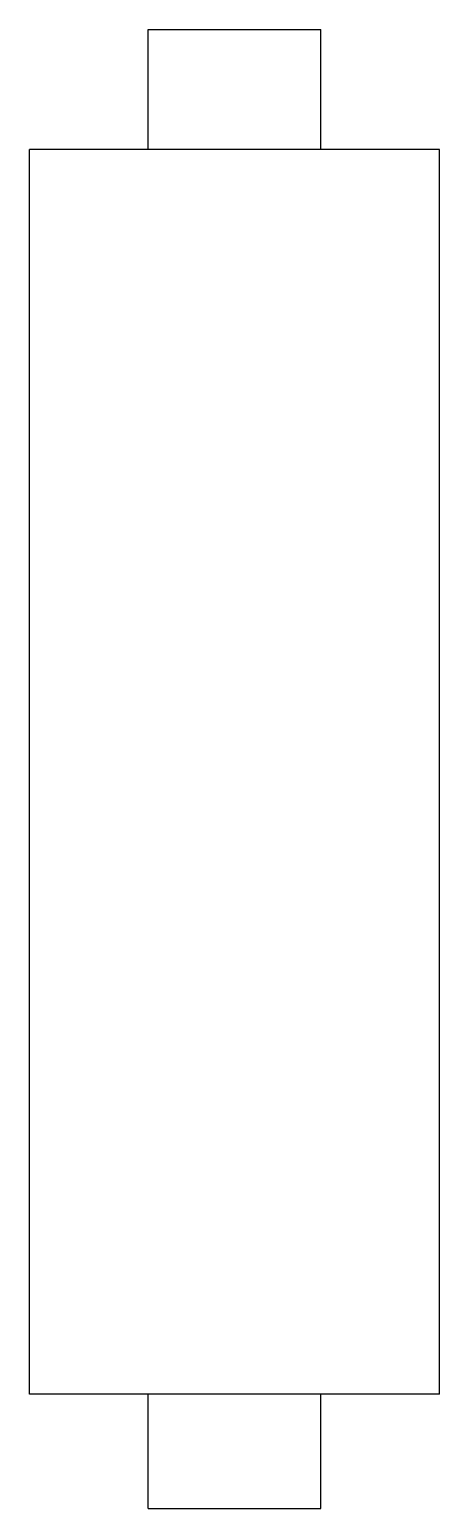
# Model space of a CAD drawing. Header units: metres. Extents: x -14 to 0, y -50.5 to 0.
import ezdxf

# ---------------------------------------------------------------- set-up
doc = ezdxf.new("R2010")
doc.units = ezdxf.units.M

msp = doc.modelspace()

# ---------------------------------------------------------------- linework, layer by layer
for points in [[(-9.95, -4.1), (-9.95, -4.018), (-9.95, -3.936), (-9.95, -3.854), (-9.95, -3.772), (-9.95, -3.69), (-9.95, -3.608), (-9.95, -3.526), (-9.95, -3.444), (-9.95, -3.362), (-9.95, -3.28), (-9.95, -3.198), (-9.95, -3.116), (-9.95, -3.034), (-9.95, -2.952), (-9.95, -2.87), (-9.95, -2.788), (-9.95, -2.706), (-9.95, -2.624), (-9.95, -2.542), (-9.95, -2.46), (-9.95, -2.378), (-9.95, -2.296), (-9.95, -2.214), (-9.95, -2.132), (-9.95, -2.05), (-9.95, -1.968), (-9.95, -1.886), (-9.95, -1.804), (-9.95, -1.722), (-9.95, -1.64), (-9.95, -1.558), (-9.95, -1.476), (-9.95, -1.394), (-9.95, -1.312), (-9.95, -1.23), (-9.95, -1.148), (-9.95, -1.066), (-9.95, -0.984), (-9.95, -0.902), (-9.95, -0.82), (-9.95, -0.738), (-9.95, -0.656), (-9.95, -0.574), (-9.95, -0.492), (-9.95, -0.41), (-9.95, -0.328), (-9.95, -0.246), (-9.95, -0.164), (-9.95, -0.082), (-9.95, 0)], [(-9.95, 0), (-9.929, 0), (-9.909, 0), (-9.888, 0), (-9.85, 0), (-9.789, 0), (-9.728, 0), (-9.667, 0), (-9.574, 0), (-9.475, 0), (-9.377, 0), (-9.269, 0), (-9.138, 0), (-9.007, 0), (-8.877, 0), (-8.727, 0), (-8.571, 0), (-8.414, 0), (-8.255, 0), (-8.08, 0), (-7.906, 0), (-7.731, 0), (-7.551, 0), (-7.368, 0), (-7.184, 0), (-7, 0), (-6.816, 0), (-6.632, 0), (-6.449, 0), (-6.269, 0), (-6.094, 0), (-5.92, 0), (-5.745, 0), (-5.586, 0), (-5.429, 0), (-5.273, 0), (-5.123, 0), (-4.993, 0), (-4.862, 0), (-4.731, 0), (-4.623, 0), (-4.525, 0), (-4.426, 0), (-4.333, 0), (-4.272, 0), (-4.211, 0), (-4.15, 0), (-4.112, 0), (-4.091, 0), (-4.071, 0), (-4.05, 0)], [(-4.05, -4.1), (-4.05, -4.018), (-4.05, -3.936), (-4.05, -3.854), (-4.05, -3.772), (-4.05, -3.69), (-4.05, -3.608), (-4.05, -3.526), (-4.05, -3.444), (-4.05, -3.362), (-4.05, -3.28), (-4.05, -3.198), (-4.05, -3.116), (-4.05, -3.034), (-4.05, -2.952), (-4.05, -2.87), (-4.05, -2.788), (-4.05, -2.706), (-4.05, -2.624), (-4.05, -2.542), (-4.05, -2.46), (-4.05, -2.378), (-4.05, -2.296), (-4.05, -2.214), (-4.05, -2.132), (-4.05, -2.05), (-4.05, -1.968), (-4.05, -1.886), (-4.05, -1.804), (-4.05, -1.722), (-4.05, -1.64), (-4.05, -1.558), (-4.05, -1.476), (-4.05, -1.394), (-4.05, -1.312), (-4.05, -1.23), (-4.05, -1.148), (-4.05, -1.066), (-4.05, -0.984), (-4.05, -0.902), (-4.05, -0.82), (-4.05, -0.738), (-4.05, -0.656), (-4.05, -0.574), (-4.05, -0.492), (-4.05, -0.41), (-4.05, -0.328), (-4.05, -0.246), (-4.05, -0.164), (-4.05, -0.082), (-4.05, 0)], [(-14, -46.6), (-14, -45.75), (-14, -44.9), (-14, -44.05), (-14, -43.2), (-14, -42.35), (-14, -41.5), (-14, -40.65), (-14, -39.8), (-14, -38.95), (-14, -38.1), (-14, -37.25), (-14, -36.4), (-14, -35.55), (-14, -34.7), (-14, -33.85), (-14, -33), (-14, -32.15), (-14, -31.3), (-14, -30.45), (-14, -29.6), (-14, -28.75), (-14, -27.9), (-14, -27.05), (-14, -26.2), (-14, -25.35), (-14, -24.5), (-14, -23.65), (-14, -22.8), (-14, -21.95), (-14, -21.1), (-14, -20.25), (-14, -19.4), (-14, -18.55), (-14, -17.7), (-14, -16.85), (-14, -16), (-14, -15.15), (-14, -14.3), (-14, -13.45), (-14, -12.6), (-14, -11.75), (-14, -10.9), (-14, -10.05), (-14, -9.2), (-14, -8.35), (-14, -7.5), (-14, -6.65), (-14, -5.8), (-14, -4.95), (-14, -4.1)], [(0, -4.1), (-0.049, -4.1), (-0.098, -4.1), (-0.147, -4.1), (-0.238, -4.1), (-0.383, -4.1), (-0.528, -4.1), (-0.673, -4.1), (-0.893, -4.1), (-1.127, -4.1), (-1.36, -4.1), (-1.616, -4.1), (-1.926, -4.1), (-2.237, -4.1), (-2.547, -4.1), (-2.901, -4.1), (-3.273, -4.1), (-3.644, -4.1), (-4.022, -4.1), (-4.436, -4.1), (-4.851, -4.1), (-5.265, -4.1), (-5.692, -4.1), (-6.128, -4.1), (-6.564, -4.1), (-7, -4.1), (-7.436, -4.1), (-7.872, -4.1), (-8.308, -4.1), (-8.735, -4.1), (-9.149, -4.1), (-9.564, -4.1), (-9.978, -4.1), (-10.356, -4.1), (-10.727, -4.1), (-11.099, -4.1), (-11.453, -4.1), (-11.763, -4.1), (-12.074, -4.1), (-12.384, -4.1), (-12.64, -4.1), (-12.873, -4.1), (-13.107, -4.1), (-13.327, -4.1), (-13.472, -4.1), (-13.617, -4.1), (-13.762, -4.1), (-13.853, -4.1), (-13.902, -4.1), (-13.951, -4.1), (-14, -4.1)], [(0, -46.6), (0, -45.75), (0, -44.9), (0, -44.05), (0, -43.2), (0, -42.35), (0, -41.5), (0, -40.65), (0, -39.8), (0, -38.95), (0, -38.1), (0, -37.25), (0, -36.4), (0, -35.55), (0, -34.7), (0, -33.85), (0, -33), (0, -32.15), (0, -31.3), (0, -30.45), (0, -29.6), (0, -28.75), (0, -27.9), (0, -27.05), (0, -26.2), (0, -25.35), (0, -24.5), (0, -23.65), (0, -22.8), (0, -21.95), (0, -21.1), (0, -20.25), (0, -19.4), (0, -18.55), (0, -17.7), (0, -16.85), (0, -16), (0, -15.15), (0, -14.3), (0, -13.45), (0, -12.6), (0, -11.75), (0, -10.9), (0, -10.05), (0, -9.2), (0, -8.35), (0, -7.5), (0, -6.65), (0, -5.8), (0, -4.95), (0, -4.1)], [(0, -46.6), (-0.049, -46.6), (-0.098, -46.6), (-0.147, -46.6), (-0.238, -46.6), (-0.383, -46.6), (-0.528, -46.6), (-0.673, -46.6), (-0.893, -46.6), (-1.127, -46.6), (-1.36, -46.6), (-1.616, -46.6), (-1.926, -46.6), (-2.237, -46.6), (-2.547, -46.6), (-2.901, -46.6), (-3.273, -46.6), (-3.644, -46.6), (-4.022, -46.6), (-4.436, -46.6), (-4.851, -46.6), (-5.265, -46.6), (-5.692, -46.6), (-6.128, -46.6), (-6.564, -46.6), (-7, -46.6), (-7.436, -46.6), (-7.872, -46.6), (-8.308, -46.6), (-8.735, -46.6), (-9.149, -46.6), (-9.564, -46.6), (-9.978, -46.6), (-10.356, -46.6), (-10.727, -46.6), (-11.099, -46.6), (-11.453, -46.6), (-11.763, -46.6), (-12.074, -46.6), (-12.384, -46.6), (-12.64, -46.6), (-12.873, -46.6), (-13.107, -46.6), (-13.327, -46.6), (-13.472, -46.6), (-13.617, -46.6), (-13.762, -46.6), (-13.853, -46.6), (-13.902, -46.6), (-13.951, -46.6), (-14, -46.6)], [(-9.95, -50.5), (-9.95, -50.422), (-9.95, -50.344), (-9.95, -50.266), (-9.95, -50.188), (-9.95, -50.11), (-9.95, -50.032), (-9.95, -49.954), (-9.95, -49.876), (-9.95, -49.798), (-9.95, -49.72), (-9.95, -49.642), (-9.95, -49.564), (-9.95, -49.486), (-9.95, -49.408), (-9.95, -49.33), (-9.95, -49.252), (-9.95, -49.174), (-9.95, -49.096), (-9.95, -49.018), (-9.95, -48.94), (-9.95, -48.862), (-9.95, -48.784), (-9.95, -48.706), (-9.95, -48.628), (-9.95, -48.55), (-9.95, -48.472), (-9.95, -48.394), (-9.95, -48.316), (-9.95, -48.238), (-9.95, -48.16), (-9.95, -48.082), (-9.95, -48.004), (-9.95, -47.926), (-9.95, -47.848), (-9.95, -47.77), (-9.95, -47.692), (-9.95, -47.614), (-9.95, -47.536), (-9.95, -47.458), (-9.95, -47.38), (-9.95, -47.302), (-9.95, -47.224), (-9.95, -47.146), (-9.95, -47.068), (-9.95, -46.99), (-9.95, -46.912), (-9.95, -46.834), (-9.95, -46.756), (-9.95, -46.678), (-9.95, -46.6)], [(-4.05, -50.5), (-4.05, -50.422), (-4.05, -50.344), (-4.05, -50.266), (-4.05, -50.188), (-4.05, -50.11), (-4.05, -50.032), (-4.05, -49.954), (-4.05, -49.876), (-4.05, -49.798), (-4.05, -49.72), (-4.05, -49.642), (-4.05, -49.564), (-4.05, -49.486), (-4.05, -49.408), (-4.05, -49.33), (-4.05, -49.252), (-4.05, -49.174), (-4.05, -49.096), (-4.05, -49.018), (-4.05, -48.94), (-4.05, -48.862), (-4.05, -48.784), (-4.05, -48.706), (-4.05, -48.628), (-4.05, -48.55), (-4.05, -48.472), (-4.05, -48.394), (-4.05, -48.316), (-4.05, -48.238), (-4.05, -48.16), (-4.05, -48.082), (-4.05, -48.004), (-4.05, -47.926), (-4.05, -47.848), (-4.05, -47.77), (-4.05, -47.692), (-4.05, -47.614), (-4.05, -47.536), (-4.05, -47.458), (-4.05, -47.38), (-4.05, -47.302), (-4.05, -47.224), (-4.05, -47.146), (-4.05, -47.068), (-4.05, -46.99), (-4.05, -46.912), (-4.05, -46.834), (-4.05, -46.756), (-4.05, -46.678), (-4.05, -46.6)], [(-9.95, -50.5), (-9.929, -50.5), (-9.909, -50.5), (-9.888, -50.5), (-9.85, -50.5), (-9.789, -50.5), (-9.728, -50.5), (-9.667, -50.5), (-9.574, -50.5), (-9.475, -50.5), (-9.377, -50.5), (-9.269, -50.5), (-9.138, -50.5), (-9.007, -50.5), (-8.877, -50.5), (-8.727, -50.5), (-8.571, -50.5), (-8.414, -50.5), (-8.255, -50.5), (-8.08, -50.5), (-7.906, -50.5), (-7.731, -50.5), (-7.551, -50.5), (-7.368, -50.5), (-7.184, -50.5), (-7, -50.5), (-6.816, -50.5), (-6.632, -50.5), (-6.449, -50.5), (-6.269, -50.5), (-6.094, -50.5), (-5.92, -50.5), (-5.745, -50.5), (-5.586, -50.5), (-5.429, -50.5), (-5.273, -50.5), (-5.123, -50.5), (-4.993, -50.5), (-4.862, -50.5), (-4.731, -50.5), (-4.623, -50.5), (-4.525, -50.5), (-4.426, -50.5), (-4.333, -50.5), (-4.272, -50.5), (-4.211, -50.5), (-4.15, -50.5), (-4.112, -50.5), (-4.091, -50.5), (-4.071, -50.5), (-4.05, -50.5)]]:
    msp.add_lwpolyline(points)

doc.saveas('drawing.dxf')
